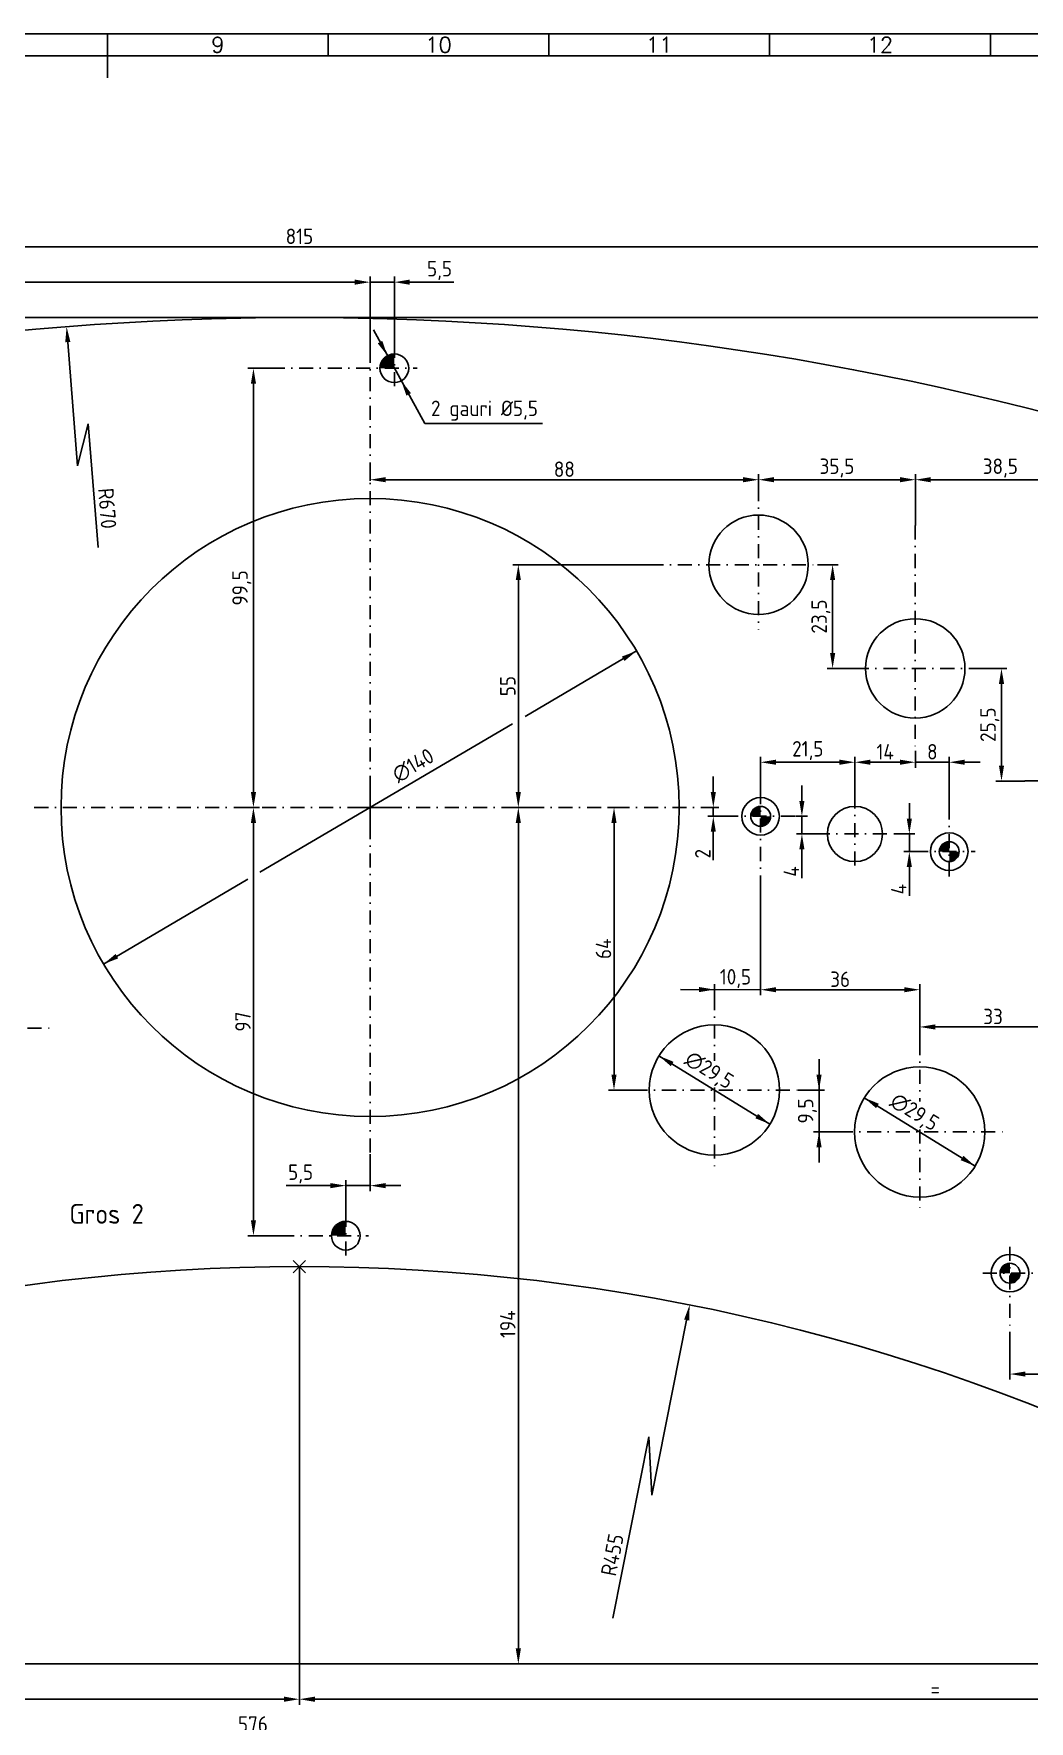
# Model space of a CAD drawing. Header units: millimetres. Extents: x 37 to 1354, y 67 to 1081.
# Drawn here: x 440.4 to 665.9, y 264 to 646.2 of the extents above; entities that cross this region are included whole.
import ezdxf
from ezdxf.enums import TextEntityAlignment as Align

# ---------------------------------------------------------------- set-up
doc = ezdxf.new("R2010")
doc.units = ezdxf.units.MM
doc.linetypes.add('DASHDOT2', pattern=[12.7, 6.35, -3.175, 0, -3.175])
doc.layers.add('AXE', color=1, linetype='DASHDOT2')
doc.layers.add('COTE', color=1, linetype='Continuous')
doc.styles.add('ISO', font='SIMPLEX.shx')
doc.styles.add('ISOCPR', font='isocp.shx')
doc.dimstyles.new('ISO-25', dxfattribs={"dimtxt": 2.5, "dimasz": 2.5, "dimexe": 1.25, "dimexo": 0.625, "dimtad": 1, "dimtxsty": 'Standard', "dimcen": 2.5, "dimadec": 0, "dimazin": 0, "dimtfac": 1, "dimtmove": 0, "dimatfit": 3, "dimfxl": 1, "dimarcsym": 0})

# ---------------------------------------------------------------- blocks, each defined once
blk = doc.blocks.new('*D363')
at = {"layer": 'COTE', "color": 1, "linetype": 'Continuous', "transparency": 16777216}
for p, q in [((500.56, 581.96), (75.81, 581.96)), ((77.06, 280.46), (77.06, 578.46)), ((788.56, 276.96), (75.81, 276.96))]:
    blk.add_line(p, q, dxfattribs=at)
for points in [[(76.47, 578.46), (77.64, 578.46), (77.06, 581.96)], [(76.47, 280.46), (77.64, 280.46), (77.06, 276.96)]]:
    blk.add_solid(points, dxfattribs=at)
at = {"layer": 'Defpoints', "color": 0, "linetype": 'Continuous', "transparency": 16777216}
for p in [(77.06, 581.96), (500.56, 581.96), (788.56, 276.96)]:
    blk.add_point(p, dxfattribs=at)
at = {"layer": 'COTE', "color": 1, "linetype": 'Continuous', "transparency": 16777216, "insert": (74.68, 436.27), "char_height": 3.5, "attachment_point": 5, "rotation": 90, "style": 'ISOCPR'}
blk.add_mtext('305', dxfattribs=at)
blk = doc.blocks.new('*D364')
at = {"layer": 'COTE', "color": 1, "linetype": 'Continuous', "transparency": 16777216}
for p, q in [((500.56, 366.96), (500.56, 267.71)), ((212.56, 287.96), (212.56, 267.71)), ((497.06, 268.96), (216.06, 268.96))]:
    blk.add_line(p, q, dxfattribs=at)
for points in [[(216.06, 269.55), (216.06, 268.38), (212.56, 268.96)], [(497.06, 269.55), (497.06, 268.38), (500.56, 268.96)]]:
    blk.add_solid(points, dxfattribs=at)
at = {"layer": 'Defpoints', "color": 0, "linetype": 'Continuous', "transparency": 16777216}
for p in [(500.56, 366.96), (212.56, 287.96), (212.56, 268.96)]:
    blk.add_point(p, dxfattribs=at)
at = {"layer": 'COTE', "color": 1, "linetype": 'Continuous', "transparency": 16777216, "insert": (356.56, 271.34), "char_height": 3.5, "attachment_point": 5, "style": 'ISOCPR'}
blk.add_mtext('=', dxfattribs=at)
blk = doc.blocks.new('*D365')
at = {"layer": 'COTE', "color": 1, "linetype": 'Continuous', "transparency": 16777216}
for p, q in [((93.06, 436.01), (93.06, 599.21)), ((96.56, 597.96), (904.56, 597.96)), ((908.06, 436.01), (908.06, 599.21))]:
    blk.add_line(p, q, dxfattribs=at)
for points in [[(96.56, 598.55), (96.56, 597.38), (93.06, 597.96)], [(904.56, 598.55), (904.56, 597.38), (908.06, 597.96)]]:
    blk.add_solid(points, dxfattribs=at)
at = {"layer": 'Defpoints', "color": 0, "linetype": 'Continuous', "transparency": 16777216}
for p in [(908.06, 597.96), (93.06, 436.01), (908.06, 436.01)]:
    blk.add_point(p, dxfattribs=at)
at = {"layer": 'COTE', "color": 1, "linetype": 'Continuous', "transparency": 16777216, "insert": (500.56, 600.34), "char_height": 3.5, "attachment_point": 5, "style": 'ISOCPR'}
blk.add_mtext('815', dxfattribs=at)
blk = doc.blocks.new('*D366')
at = {"layer": 'COTE', "color": 1, "linetype": 'Continuous', "transparency": 16777216}
for p, q in [((212.56, 287.96), (212.56, 259.71)), ((788.56, 287.96), (788.56, 259.71)), ((785.06, 260.96), (216.06, 260.96))]:
    blk.add_line(p, q, dxfattribs=at)
for points in [[(216.06, 261.55), (216.06, 260.38), (212.56, 260.96)], [(785.06, 261.55), (785.06, 260.38), (788.56, 260.96)]]:
    blk.add_solid(points, dxfattribs=at)
at = {"layer": 'Defpoints', "color": 0, "linetype": 'Continuous', "transparency": 16777216}
for p in [(212.56, 287.96), (788.56, 287.96), (212.56, 260.96)]:
    blk.add_point(p, dxfattribs=at)
at = {"layer": 'COTE', "color": 1, "linetype": 'Continuous', "transparency": 16777216, "insert": (490.03, 263.34), "char_height": 3.5, "attachment_point": 5, "style": 'ISOCPR'}
blk.add_mtext('576', dxfattribs=at)
blk = doc.blocks.new('*D367')
at = {"layer": 'COTE', "color": 1, "linetype": 'Continuous', "transparency": 16777216}
for p, q in [((93.06, 436.01), (93.06, 591.21)), ((96.56, 589.96), (513.06, 589.96)), ((516.56, 574.88), (516.56, 591.21))]:
    blk.add_line(p, q, dxfattribs=at)
for points in [[(96.56, 590.55), (96.56, 589.38), (93.06, 589.96)], [(513.06, 590.55), (513.06, 589.38), (516.56, 589.96)]]:
    blk.add_solid(points, dxfattribs=at)
at = {"layer": 'Defpoints', "color": 0, "linetype": 'Continuous', "transparency": 16777216}
for p in [(516.56, 589.96), (516.56, 574.88), (93.06, 436.01)]:
    blk.add_point(p, dxfattribs=at)
at = {"layer": 'COTE', "color": 1, "linetype": 'Continuous', "transparency": 16777216, "insert": (304.81, 592.6), "char_height": 3.5, "attachment_point": 5, "style": 'ISOCPR'}
blk.add_mtext('423,5', dxfattribs=at)
blk = doc.blocks.new('*D368')
at = {"layer": 'COTE', "color": 1, "linetype": 'Continuous', "transparency": 16777216}
for p, q in [((500.56, 581.96), (83.81, 581.96)), ((85.06, 439.45), (85.06, 578.46)), ((107.05, 435.95), (83.81, 435.95))]:
    blk.add_line(p, q, dxfattribs=at)
for points in [[(84.47, 578.46), (85.64, 578.46), (85.06, 581.96)], [(84.47, 439.45), (85.64, 439.45), (85.06, 435.95)]]:
    blk.add_solid(points, dxfattribs=at)
at = {"layer": 'Defpoints', "color": 0, "linetype": 'Continuous', "transparency": 16777216}
for p in [(85.06, 581.96), (500.56, 581.96), (107.05, 435.95)]:
    blk.add_point(p, dxfattribs=at)
at = {"layer": 'COTE', "color": 1, "linetype": 'Continuous', "transparency": 16777216, "insert": (82.68, 508.95), "char_height": 3.5, "attachment_point": 5, "rotation": 90, "style": 'ISOCPR'}
blk.add_mtext('146', dxfattribs=at)
blk = doc.blocks.new('*D272')
at = {"layer": 'COTE', "color": 1, "linetype": 'Continuous', "transparency": 16777216}
for p, q in [((500.56, 581.96), (917.31, 581.96)), ((916.06, 578.46), (916.06, 439.45)), ((894.06, 435.95), (917.31, 435.95))]:
    blk.add_line(p, q, dxfattribs=at)
for points in [[(915.47, 578.46), (916.64, 578.46), (916.06, 581.96)], [(915.47, 439.45), (916.64, 439.45), (916.06, 435.95)]]:
    blk.add_solid(points, dxfattribs=at)
at = {"layer": 'Defpoints', "color": 0, "linetype": 'Continuous', "transparency": 16777216}
for p in [(500.56, 581.96), (894.06, 435.95), (916.06, 435.95)]:
    blk.add_point(p, dxfattribs=at)
at = {"layer": 'COTE', "color": 1, "linetype": 'Continuous', "transparency": 16777216, "insert": (913.68, 508.95), "char_height": 3.5, "attachment_point": 5, "rotation": 90, "style": 'ISOCPR'}
blk.add_mtext('146', dxfattribs=at)
blk = doc.blocks.new('*D273')
at = {"layer": 'COTE', "color": 1, "linetype": 'Continuous', "transparency": 16777216}
for p, q in [((653.38, 502.46), (660.82, 502.46)), ((659.57, 480.46), (659.57, 498.96)), ((664.87, 476.96), (658.32, 476.96))]:
    blk.add_line(p, q, dxfattribs=at)
for points in [[(658.99, 498.96), (660.16, 498.96), (659.57, 502.46)], [(658.99, 480.46), (660.16, 480.46), (659.57, 476.96)]]:
    blk.add_solid(points, dxfattribs=at)
at = {"layer": 'Defpoints', "color": 0, "linetype": 'Continuous', "transparency": 16777216}
for p in [(653.38, 502.46), (659.57, 502.46), (664.87, 476.96)]:
    blk.add_point(p, dxfattribs=at)
at = {"layer": 'COTE', "color": 1, "linetype": 'Continuous', "transparency": 16777216, "insert": (656.93, 489.71), "char_height": 3.5, "attachment_point": 5, "rotation": 90, "style": 'ISOCPR'}
blk.add_mtext('25,5', dxfattribs=at)
blk = doc.blocks.new('*D274')
at = {"layer": 'COTE', "color": 1, "linetype": 'Continuous', "transparency": 16777216}
for p, q in [((579.81, 525.96), (548.89, 525.96)), ((550.14, 522.46), (550.14, 474.46)), ((554.91, 470.96), (548.89, 470.96))]:
    blk.add_line(p, q, dxfattribs=at)
for points in [[(549.55, 522.46), (550.72, 522.46), (550.14, 525.96)], [(549.55, 474.46), (550.72, 474.46), (550.14, 470.96)]]:
    blk.add_solid(points, dxfattribs=at)
at = {"layer": 'Defpoints', "color": 0, "linetype": 'Continuous', "transparency": 16777216}
for p in [(579.81, 525.96), (550.14, 470.96), (554.91, 470.96)]:
    blk.add_point(p, dxfattribs=at)
at = {"layer": 'COTE', "color": 1, "linetype": 'Continuous', "transparency": 16777216, "insert": (547.76, 498.46), "char_height": 3.5, "attachment_point": 5, "rotation": 90, "style": 'ISOCPR'}
blk.add_mtext('55', dxfattribs=at)
blk = doc.blocks.new('*D275')
at = {"layer": 'COTE', "color": 1, "linetype": 'Continuous', "transparency": 16777216}
for p, q in [((494.07, 570.46), (488.89, 570.46)), ((490.14, 474.46), (490.14, 566.96)), ((491.52, 470.96), (488.89, 470.96))]:
    blk.add_line(p, q, dxfattribs=at)
for points in [[(489.56, 566.96), (490.73, 566.96), (490.14, 570.46)], [(489.56, 474.46), (490.73, 474.46), (490.14, 470.96)]]:
    blk.add_solid(points, dxfattribs=at)
at = {"layer": 'Defpoints', "color": 0, "linetype": 'Continuous', "transparency": 16777216}
for p in [(490.14, 570.46), (494.07, 570.46), (491.52, 470.96)]:
    blk.add_point(p, dxfattribs=at)
at = {"layer": 'COTE', "color": 1, "linetype": 'Continuous', "transparency": 16777216, "insert": (487.51, 520.71), "char_height": 3.5, "attachment_point": 5, "rotation": 90, "style": 'ISOCPR'}
blk.add_mtext('99,5', dxfattribs=at)
blk = doc.blocks.new('*D282')
at = {"layer": 'COTE', "color": 1, "linetype": 'Continuous', "transparency": 16777216}
for p, q in [((641.06, 417.52), (641.06, 422.5)), ((670.79, 421.25), (644.56, 421.25)), ((674.29, 403.14), (674.29, 422.5))]:
    blk.add_line(p, q, dxfattribs=at)
for points in [[(644.56, 421.83), (644.56, 420.66), (641.06, 421.25)], [(670.79, 421.83), (670.79, 420.66), (674.29, 421.25)]]:
    blk.add_solid(points, dxfattribs=at)
at = {"layer": 'Defpoints', "color": 0, "linetype": 'Continuous', "transparency": 16777216}
for p in [(641.06, 421.25), (641.06, 417.52), (674.29, 403.14)]:
    blk.add_point(p, dxfattribs=at)
at = {"layer": 'COTE', "color": 1, "linetype": 'Continuous', "transparency": 16777216, "insert": (657.67, 423.62), "char_height": 3.5, "attachment_point": 5, "style": 'ISOCPR'}
blk.add_mtext('33', dxfattribs=at)
blk = doc.blocks.new('*D283')
at = {"layer": 'COTE', "color": 1, "linetype": 'Continuous', "transparency": 16777216}
for p, q in [((500.56, 366.96), (500.56, 267.71)), ((788.56, 287.96), (788.56, 267.71)), ((785.06, 268.96), (504.06, 268.96))]:
    blk.add_line(p, q, dxfattribs=at)
for points in [[(504.06, 269.55), (504.06, 268.38), (500.56, 268.96)], [(785.06, 269.55), (785.06, 268.38), (788.56, 268.96)]]:
    blk.add_solid(points, dxfattribs=at)
at = {"layer": 'Defpoints', "color": 0, "linetype": 'Continuous', "transparency": 16777216}
for p in [(500.56, 366.96), (788.56, 287.96), (500.56, 268.96)]:
    blk.add_point(p, dxfattribs=at)
at = {"layer": 'COTE', "color": 1, "linetype": 'Continuous', "transparency": 16777216, "insert": (644.56, 271.34), "char_height": 3.5, "attachment_point": 5, "style": 'ISOCPR'}
blk.add_mtext('=', dxfattribs=at)
blk = doc.blocks.new('*D284')
at = {"layer": 'COTE', "color": 1, "linetype": 'Continuous', "transparency": 16777216}
for p, q in [((548.12, 470.96), (551.39, 470.96)), ((550.14, 467.46), (550.14, 280.46)), ((546.12, 276.96), (551.39, 276.96))]:
    blk.add_line(p, q, dxfattribs=at)
for points in [[(549.55, 467.46), (550.72, 467.46), (550.14, 470.96)], [(549.55, 280.46), (550.72, 280.46), (550.14, 276.96)]]:
    blk.add_solid(points, dxfattribs=at)
at = {"layer": 'Defpoints', "color": 0, "linetype": 'Continuous', "transparency": 16777216}
for p in [(548.12, 470.96), (546.12, 276.96), (550.14, 276.96)]:
    blk.add_point(p, dxfattribs=at)
at = {"layer": 'COTE', "color": 1, "linetype": 'Continuous', "transparency": 16777216, "insert": (547.76, 353.91), "char_height": 3.5, "attachment_point": 5, "rotation": 90, "style": 'ISOCPR'}
blk.add_mtext('194', dxfattribs=at)
blk = doc.blocks.new('*D285')
at = {"layer": 'COTE', "color": 1, "linetype": 'Continuous', "transparency": 16777216}
for p, q in [((491.52, 470.96), (488.89, 470.96)), ((490.14, 377.46), (490.14, 467.46)), ((496.22, 373.96), (488.89, 373.96))]:
    blk.add_line(p, q, dxfattribs=at)
for points in [[(489.56, 467.46), (490.73, 467.46), (490.14, 470.96)], [(489.56, 377.46), (490.73, 377.46), (490.14, 373.96)]]:
    blk.add_solid(points, dxfattribs=at)
at = {"layer": 'Defpoints', "color": 0, "linetype": 'Continuous', "transparency": 16777216}
for p in [(490.14, 470.96), (491.52, 470.96), (496.22, 373.96)]:
    blk.add_point(p, dxfattribs=at)
at = {"layer": 'COTE', "color": 1, "linetype": 'Continuous', "transparency": 16777216, "insert": (487.77, 422.46), "char_height": 3.5, "attachment_point": 5, "rotation": 90, "style": 'ISOCPR'}
blk.add_mtext('97', dxfattribs=at)
blk = doc.blocks.new('*D286')
at = {"layer": 'COTE', "color": 1, "linetype": 'Continuous', "transparency": 16777216}
for p, q in [((516.56, 392.4), (516.56, 384.05)), ((511.06, 379.13), (511.06, 386.55)), ((507.56, 385.3), (497.59, 385.3)), ((516.56, 385.3), (511.06, 385.3)), ((520.06, 385.3), (523.56, 385.3))]:
    blk.add_line(p, q, dxfattribs=at)
for points in [[(507.56, 385.88), (507.56, 384.72), (511.06, 385.3)], [(520.06, 385.88), (520.06, 384.72), (516.56, 385.3)]]:
    blk.add_solid(points, dxfattribs=at)
at = {"layer": 'Defpoints', "color": 0, "linetype": 'Continuous', "transparency": 16777216}
for p in [(516.56, 392.4), (516.56, 385.3), (511.06, 379.13)]:
    blk.add_point(p, dxfattribs=at)
at = {"layer": 'COTE', "color": 1, "linetype": 'Continuous', "transparency": 16777216, "insert": (500.82, 387.94), "char_height": 3.5, "attachment_point": 5, "style": 'ISOCPR'}
blk.add_mtext('5,5', dxfattribs=at)
blk = doc.blocks.new('*D287')
at = {"layer": 'COTE', "color": 1, "linetype": 'Continuous', "transparency": 16777216}
for p, q in [((573.53, 470.96), (570.56, 470.96)), ((571.81, 410.46), (571.81, 467.46)), ((576.23, 406.96), (570.56, 406.96))]:
    blk.add_line(p, q, dxfattribs=at)
for points in [[(571.22, 467.46), (572.39, 467.46), (571.81, 470.96)], [(571.22, 410.46), (572.39, 410.46), (571.81, 406.96)]]:
    blk.add_solid(points, dxfattribs=at)
at = {"layer": 'Defpoints', "color": 0, "linetype": 'Continuous', "transparency": 16777216}
for p in [(571.81, 470.96), (573.53, 470.96), (576.23, 406.96)]:
    blk.add_point(p, dxfattribs=at)
at = {"layer": 'COTE', "color": 1, "linetype": 'Continuous', "transparency": 16777216, "insert": (569.43, 438.96), "char_height": 3.5, "attachment_point": 5, "rotation": 90, "style": 'ISOCPR'}
blk.add_mtext('64', dxfattribs=at)
blk = doc.blocks.new('*D288')
at = {"layer": 'COTE', "color": 1, "linetype": 'Continuous', "transparency": 16777216}
for p, q in [((605.01, 428.46), (605.01, 430.93)), ((637.56, 429.68), (608.51, 429.68)), ((641.06, 424.47), (641.06, 430.93))]:
    blk.add_line(p, q, dxfattribs=at)
for points in [[(608.51, 430.26), (608.51, 429.1), (605.01, 429.68)], [(637.56, 430.26), (637.56, 429.1), (641.06, 429.68)]]:
    blk.add_solid(points, dxfattribs=at)
at = {"layer": 'Defpoints', "color": 0, "linetype": 'Continuous', "transparency": 16777216}
for p in [(605.01, 429.68), (605.01, 428.46), (641.06, 424.47)]:
    blk.add_point(p, dxfattribs=at)
at = {"layer": 'COTE', "color": 1, "linetype": 'Continuous', "transparency": 16777216, "insert": (623.03, 432.05), "char_height": 3.5, "attachment_point": 5, "style": 'ISOCPR'}
blk.add_mtext('36', dxfattribs=at)
blk = doc.blocks.new('*D289')
at = {"layer": 'COTE', "color": 1, "linetype": 'Continuous', "transparency": 16777216}
for p, q in [((605.01, 474.91), (605.01, 482.46)), ((626.38, 473.87), (626.38, 482.46)), ((608.51, 481.21), (622.88, 481.21))]:
    blk.add_line(p, q, dxfattribs=at)
for points in [[(608.51, 481.8), (608.51, 480.63), (605.01, 481.21)], [(622.88, 481.8), (622.88, 480.63), (626.38, 481.21)]]:
    blk.add_solid(points, dxfattribs=at)
at = {"layer": 'Defpoints', "color": 0, "linetype": 'Continuous', "transparency": 16777216}
for p in [(626.38, 481.21), (605.01, 474.91), (626.38, 473.87)]:
    blk.add_point(p, dxfattribs=at)
at = {"layer": 'COTE', "color": 1, "linetype": 'Continuous', "transparency": 16777216, "insert": (615.7, 483.85), "char_height": 3.5, "attachment_point": 5, "style": 'ISOCPR'}
blk.add_mtext('21,5', dxfattribs=at)
blk = doc.blocks.new('*D290')
at = {"layer": 'COTE', "color": 1, "linetype": 'Continuous', "transparency": 16777216}
for p, q in [((594.3, 474.46), (594.3, 477.96)), ((592.41, 470.96), (595.55, 470.96)), ((594.3, 470.96), (594.3, 468.96)), ((596.73, 468.96), (593.05, 468.96)), ((594.3, 465.46), (594.3, 459.01))]:
    blk.add_line(p, q, dxfattribs=at)
for points in [[(593.72, 474.46), (594.88, 474.46), (594.3, 470.96)], [(593.72, 465.46), (594.88, 465.46), (594.3, 468.96)]]:
    blk.add_solid(points, dxfattribs=at)
at = {"layer": 'Defpoints', "color": 0, "linetype": 'Continuous', "transparency": 16777216}
for p in [(592.41, 470.96), (594.3, 470.96), (596.73, 468.96)]:
    blk.add_point(p, dxfattribs=at)
at = {"layer": 'COTE', "color": 1, "linetype": 'Continuous', "transparency": 16777216, "insert": (591.92, 460.49), "char_height": 3.5, "attachment_point": 5, "rotation": 90, "style": 'ISOCPR'}
blk.add_mtext('2', dxfattribs=at)
blk = doc.blocks.new('*D291')
at = {"layer": 'COTE', "color": 1, "linetype": 'Continuous', "transparency": 16777216}
for p, q in [((638.7, 468.46), (638.7, 471.96)), ((635.41, 464.96), (639.95, 464.96)), ((638.7, 464.96), (638.7, 460.96)), ((639.77, 460.96), (637.45, 460.96)), ((638.7, 457.46), (638.7, 450.96))]:
    blk.add_line(p, q, dxfattribs=at)
for points in [[(638.11, 468.46), (639.28, 468.46), (638.7, 464.96)], [(638.11, 457.46), (639.28, 457.46), (638.7, 460.96)]]:
    blk.add_solid(points, dxfattribs=at)
at = {"layer": 'Defpoints', "color": 0, "linetype": 'Continuous', "transparency": 16777216}
for p in [(635.41, 464.96), (638.7, 460.96), (639.77, 460.96)]:
    blk.add_point(p, dxfattribs=at)
at = {"layer": 'COTE', "color": 1, "linetype": 'Continuous', "transparency": 16777216, "insert": (636.32, 452.46), "char_height": 3.5, "attachment_point": 5, "rotation": 90, "style": 'ISOCPR'}
blk.add_mtext('4', dxfattribs=at)
blk = doc.blocks.new('*D292')
at = {"layer": 'COTE', "color": 1, "linetype": 'Continuous', "transparency": 16777216}
for p, q in [((614.37, 472.46), (614.37, 475.96)), ((612.99, 468.96), (615.62, 468.96)), ((614.37, 468.96), (614.37, 464.96)), ((617.55, 464.96), (613.12, 464.96)), ((614.37, 461.46), (614.37, 454.96))]:
    blk.add_line(p, q, dxfattribs=at)
for points in [[(613.78, 472.46), (614.95, 472.46), (614.37, 468.96)], [(613.78, 461.46), (614.95, 461.46), (614.37, 464.96)]]:
    blk.add_solid(points, dxfattribs=at)
at = {"layer": 'Defpoints', "color": 0, "linetype": 'Continuous', "transparency": 16777216}
for p in [(612.99, 468.96), (614.37, 464.96), (617.55, 464.96)]:
    blk.add_point(p, dxfattribs=at)
at = {"layer": 'COTE', "color": 1, "linetype": 'Continuous', "transparency": 16777216, "insert": (611.99, 456.46), "char_height": 3.5, "attachment_point": 5, "rotation": 90, "style": 'ISOCPR'}
blk.add_mtext('4', dxfattribs=at)
blk = doc.blocks.new('*D293')
at = {"layer": 'COTE', "color": 1, "linetype": 'Continuous', "transparency": 16777216}
for p, q in [((626.38, 473.87), (626.38, 482.46)), ((640.06, 483.83), (640.06, 479.96)), ((636.56, 481.21), (629.88, 481.21))]:
    blk.add_line(p, q, dxfattribs=at)
for points in [[(629.88, 481.8), (629.88, 480.63), (626.38, 481.21)], [(636.56, 481.8), (636.56, 480.63), (640.06, 481.21)]]:
    blk.add_solid(points, dxfattribs=at)
at = {"layer": 'Defpoints', "color": 0, "linetype": 'Continuous', "transparency": 16777216}
for p in [(640.06, 483.83), (626.38, 481.21), (626.38, 473.87)]:
    blk.add_point(p, dxfattribs=at)
at = {"layer": 'COTE', "color": 1, "linetype": 'Continuous', "transparency": 16777216, "insert": (633.22, 483.59), "char_height": 3.5, "attachment_point": 5, "style": 'ISOCPR'}
blk.add_mtext('14', dxfattribs=at)
blk = doc.blocks.new('*D294')
at = {"layer": 'COTE', "color": 1, "linetype": 'Continuous', "transparency": 16777216}
for p, q in [((640.06, 480.32), (640.06, 482.46)), ((647.74, 471.4), (647.74, 482.46)), ((636.56, 481.21), (633.06, 481.21)), ((640.06, 481.21), (647.74, 481.21)), ((651.24, 481.21), (654.74, 481.21))]:
    blk.add_line(p, q, dxfattribs=at)
for points in [[(636.56, 481.8), (636.56, 480.63), (640.06, 481.21)], [(651.24, 481.8), (651.24, 480.63), (647.74, 481.21)]]:
    blk.add_solid(points, dxfattribs=at)
at = {"layer": 'Defpoints', "color": 0, "linetype": 'Continuous', "transparency": 16777216}
for p in [(640.06, 480.32), (647.74, 481.21), (647.74, 471.4)]:
    blk.add_point(p, dxfattribs=at)
at = {"layer": 'COTE', "color": 1, "linetype": 'Continuous', "transparency": 16777216, "insert": (643.9, 483.59), "char_height": 3.5, "attachment_point": 5, "style": 'ISOCPR'}
blk.add_mtext('8', dxfattribs=at)
blk = doc.blocks.new('*D317')
at = {"layer": 'COTE', "color": 1, "linetype": 'Continuous', "transparency": 16777216}
for p, q in [((661.49, 352.21), (661.49, 341.37)), ((681.66, 345.54), (681.66, 341.37)), ((678.16, 342.62), (664.99, 342.62))]:
    blk.add_line(p, q, dxfattribs=at)
for points in [[(664.99, 343.2), (664.99, 342.04), (661.49, 342.62)], [(678.16, 343.2), (678.16, 342.04), (681.66, 342.62)]]:
    blk.add_solid(points, dxfattribs=at)
at = {"layer": 'Defpoints', "color": 0, "linetype": 'Continuous', "transparency": 16777216}
for p in [(661.49, 352.21), (681.66, 345.54), (661.49, 342.62)]:
    blk.add_point(p, dxfattribs=at)
at = {"layer": 'COTE', "color": 1, "linetype": 'Continuous', "transparency": 16777216, "insert": (671.58, 345), "char_height": 3.5, "attachment_point": 5, "style": 'ISOCPR'}
blk.add_mtext('20', dxfattribs=at)
blk = doc.blocks.new('*D353')
at = {"layer": 'COTE', "color": 1, "linetype": 'Continuous', "transparency": 16777216}
for p, q in [((640.06, 534.84), (640.06, 546.46)), ((675.06, 545.21), (643.56, 545.21)), ((678.56, 514.49), (678.56, 546.46))]:
    blk.add_line(p, q, dxfattribs=at)
for points in [[(643.56, 545.8), (643.56, 544.63), (640.06, 545.21)], [(675.06, 545.8), (675.06, 544.63), (678.56, 545.21)]]:
    blk.add_solid(points, dxfattribs=at)
at = {"layer": 'Defpoints', "color": 0, "linetype": 'Continuous', "transparency": 16777216}
for p in [(640.06, 545.21), (640.06, 534.84), (678.56, 514.49)]:
    blk.add_point(p, dxfattribs=at)
at = {"layer": 'COTE', "color": 1, "linetype": 'Continuous', "transparency": 16777216, "insert": (659.31, 547.85), "char_height": 3.5, "attachment_point": 5, "style": 'ISOCPR'}
blk.add_mtext('38,5', dxfattribs=at)
blk = doc.blocks.new('*D354')
at = {"layer": 'COTE', "color": 1, "linetype": 'Continuous', "transparency": 16777216}
for p, q in [((516.56, 544.99), (516.56, 546.46)), ((601.06, 545.21), (520.06, 545.21)), ((604.56, 543.52), (604.56, 546.46))]:
    blk.add_line(p, q, dxfattribs=at)
for points in [[(520.06, 545.8), (520.06, 544.63), (516.56, 545.21)], [(601.06, 545.8), (601.06, 544.63), (604.56, 545.21)]]:
    blk.add_solid(points, dxfattribs=at)
at = {"layer": 'Defpoints', "color": 0, "linetype": 'Continuous', "transparency": 16777216}
for p in [(516.56, 545.21), (516.56, 544.99), (604.56, 543.52)]:
    blk.add_point(p, dxfattribs=at)
at = {"layer": 'COTE', "color": 1, "linetype": 'Continuous', "transparency": 16777216, "insert": (560.56, 547.59), "char_height": 3.5, "attachment_point": 5, "style": 'ISOCPR'}
blk.add_mtext('88', dxfattribs=at)
blk = doc.blocks.new('*D355')
at = {"layer": 'COTE', "color": 1, "linetype": 'Continuous', "transparency": 16777216}
for p, q in [((513.06, 589.96), (509.56, 589.96)), ((516.56, 574.88), (516.56, 591.21)), ((516.56, 589.96), (522.06, 589.96)), ((522.06, 576), (522.06, 591.21)), ((525.56, 589.96), (535.52, 589.96))]:
    blk.add_line(p, q, dxfattribs=at)
for points in [[(513.06, 590.55), (513.06, 589.38), (516.56, 589.96)], [(525.56, 590.55), (525.56, 589.38), (522.06, 589.96)]]:
    blk.add_solid(points, dxfattribs=at)
at = {"layer": 'Defpoints', "color": 0, "linetype": 'Continuous', "transparency": 16777216}
for p in [(516.56, 589.96), (516.56, 574.88), (522.06, 576)]:
    blk.add_point(p, dxfattribs=at)
at = {"layer": 'COTE', "color": 1, "linetype": 'Continuous', "transparency": 16777216, "insert": (532.29, 592.6), "char_height": 3.5, "attachment_point": 5, "style": 'ISOCPR'}
blk.add_mtext('5,5', dxfattribs=at)
blk = doc.blocks.new('*D356')
at = {"layer": 'COTE', "color": 1, "linetype": 'Continuous', "transparency": 16777216}
for p, q in [((604.56, 543.52), (604.56, 546.46)), ((636.56, 545.21), (608.06, 545.21)), ((640.06, 534.84), (640.06, 546.46))]:
    blk.add_line(p, q, dxfattribs=at)
for points in [[(608.06, 545.8), (608.06, 544.63), (604.56, 545.21)], [(636.56, 545.8), (636.56, 544.63), (640.06, 545.21)]]:
    blk.add_solid(points, dxfattribs=at)
at = {"layer": 'Defpoints', "color": 0, "linetype": 'Continuous', "transparency": 16777216}
for p in [(604.56, 545.21), (604.56, 543.52), (640.06, 534.84)]:
    blk.add_point(p, dxfattribs=at)
at = {"layer": 'COTE', "color": 1, "linetype": 'Continuous', "transparency": 16777216, "insert": (622.31, 547.85), "char_height": 3.5, "attachment_point": 5, "style": 'ISOCPR'}
blk.add_mtext('35,5', dxfattribs=at)
blk = doc.blocks.new('*D357')
at = {"layer": 'COTE', "color": 1, "linetype": 'Continuous', "transparency": 16777216}
for p, q in [((617.88, 525.96), (622.57, 525.96)), ((621.32, 522.46), (621.32, 505.96)), ((626.37, 502.46), (620.07, 502.46))]:
    blk.add_line(p, q, dxfattribs=at)
for points in [[(620.74, 522.46), (621.91, 522.46), (621.32, 525.96)], [(620.74, 505.96), (621.91, 505.96), (621.32, 502.46)]]:
    blk.add_solid(points, dxfattribs=at)
at = {"layer": 'Defpoints', "color": 0, "linetype": 'Continuous', "transparency": 16777216}
for p in [(617.88, 525.96), (621.32, 502.46), (626.37, 502.46)]:
    blk.add_point(p, dxfattribs=at)
at = {"layer": 'COTE', "color": 1, "linetype": 'Continuous', "transparency": 16777216, "insert": (618.68, 514.21), "char_height": 3.5, "attachment_point": 5, "rotation": 90, "style": 'ISOCPR'}
blk.add_mtext('23,5', dxfattribs=at)

msp = doc.modelspace()

# ---------------------------------------------------------------- hatches: boundary and pattern name
at = {"layer": 'COTE', "linetype": 'Continuous'}
for points in [[(522.055, 573.713, 0.4142136), (518.805, 570.463), (522.055, 570.463)], [(511.055, 373.963), (511.055, 377.213, 0.4142136), (507.805, 373.963)]]:
    msp.add_hatch(color=2, dxfattribs=at).paths.add_polyline_path(points)
h = msp.add_hatch(color=2, dxfattribs=at)
h.paths.add_polyline_path([(605.014, 468.963), (605.014, 471.213, 0.4142136), (602.764, 468.963)])
h.paths.add_polyline_path([(607.264, 468.963), (605.014, 468.963), (605.014, 466.713, 0.4142136)])
h = msp.add_hatch(color=2, dxfattribs=at)
h.paths.add_polyline_path([(645.488, 460.963), (647.738, 460.963), (647.738, 463.213, 0.4142136)])
h.paths.add_polyline_path([(647.738, 458.713, 0.4142136), (649.988, 460.963), (647.738, 460.963)])
h = msp.add_hatch(color=2, dxfattribs=at)
h.paths.add_polyline_path([(659.243, 365.463), (661.493, 365.463), (661.493, 367.713, 0.4142136)])
h.paths.add_polyline_path([(661.493, 365.463), (661.493, 363.213, 0.4142136), (663.743, 365.463)])

# ---------------------------------------------------------------- linework, layer by layer
at = {"color": 240}
msp.add_line((942.055, 646.233), (52.055, 646.233), dxfattribs=at)
at = {"color": 70}
for p, q in [((457.055, 636.233), (457.055, 646.233)), ((507.055, 641.233), (507.055, 646.233)), ((557.055, 641.233), (557.055, 646.233)), ((607.055, 641.233), (607.055, 646.233)), ((657.055, 641.233), (657.055, 646.233)), ((937.055, 641.233), (57.055, 641.233))]:
    msp.add_line(p, q, dxfattribs=at)
at = {"color": 1}
for p, q in [((528.933, 557.924), (517.299, 579.132)), ((555.605, 557.924), (528.933, 557.924))]:
    msp.add_line(p, q, dxfattribs=at)
for points in [[(519.32, 576.661), (518.297, 576.1), (520.492, 573.312)], [(525.813, 564.825), (524.79, 564.264), (523.618, 567.613)]]:
    msp.add_solid(points, dxfattribs=at)
at = {"layer": 'AXE', "color": 1, "linetype": 'DASHDOT2', "ltscale": 0.5}
for p, q in [((516.555, 574.88), (516.555, 474.963)), ((522.055, 575.998), (522.055, 564.919)), ((494.071, 570.463), (527.246, 570.463)), ((604.555, 543.515), (604.555, 511.213)), ((640.055, 534.837), (640.055, 483.831)), ((579.807, 525.963), (617.88, 525.963)), ((626.37, 502.463), (653.38, 502.463)), ((605.014, 474.912), (605.014, 455.498)), ((664.87, 476.963), (692.837, 476.963)), ((440.514, 470.963), (512.555, 470.963)), ((520.555, 470.963), (592.406, 470.963)), ((626.379, 473.875), (626.379, 456.296)), ((647.738, 471.398), (647.738, 455.071)), ((516.555, 466.963), (516.555, 392.396)), ((596.734, 468.963), (612.992, 468.963)), ((617.55, 464.963), (635.413, 464.963)), ((639.77, 460.963), (653.62, 460.963)), ((594.555, 428.243), (594.555, 413.605)), ((641.055, 424.469), (641.055, 404.341)), ((406.727, 420.963), (443.986, 420.963)), ((576.227, 406.963), (613.486, 406.963)), ((594.555, 407.505), (594.555, 388.281)), ((641.055, 398.013), (641.055, 378.781)), ((622.727, 397.463), (659.986, 397.463)), ((511.055, 379.13), (511.055, 368.583)), ((496.216, 373.963), (516.221, 373.963)), ((661.493, 371.412), (661.493, 352.212)), ((655.338, 365.463), (668.938, 365.463))]:
    msp.add_line(p, q, dxfattribs=at)
at = {"layer": 'COTE', "color": 1, "linetype": 'Continuous'}
for p, q in [((450.315, 548.329), (448.099, 576.395)), ((450.315, 548.329), (452.724, 557.906)), ((454.94, 529.84), (452.724, 557.906)), ((551.666, 491.588), (576.911, 506.419)), ((491.611, 456.309), (548.816, 489.914)), ((605.014, 455.498), (605.014, 428.463)), ((456.199, 435.506), (488.9, 454.717)), ((605.014, 429.679), (586.868, 429.713)), ((594.555, 428.243), (594.555, 430.963)), ((607.114, 399.227), (581.996, 414.698)), ((618.246, 390.535), (618.246, 413.976)), ((613.486, 406.963), (619.496, 406.963)), ((653.614, 389.727), (628.496, 405.198)), ((622.727, 397.463), (616.996, 397.463)), ((580.4, 315.156), (588.263, 354.862)), ((571.55, 287.358), (579.678, 328.405)), ((580.4, 315.156), (579.678, 328.405))]:
    msp.add_line(p, q, dxfattribs=at)
at = {"layer": 'COTE', "color": 7, "linetype": 'Continuous'}
for p, q in [((516.555, 466.963), (516.555, 474.963)), ((512.555, 470.963), (520.555, 470.963))]:
    msp.add_line(p, q, dxfattribs=at)
at = {"layer": 'COTE', "color": 6, "linetype": 'Continuous'}
for p, q in [((501.969, 365.548), (499.141, 368.377)), ((499.141, 365.548), (501.969, 368.377))]:
    msp.add_line(p, q, dxfattribs=at)
at = {"layer": 'COTE', "color": 7, "linetype": 'Continuous'}
for centre, radius in [((522.055, 570.463), 3.25), ((516.555, 470.963), 70), ((605.014, 468.963), 4.25), ((605.014, 468.963), 2.25), ((626.379, 464.963), 6.25), ((647.738, 460.963), 4.25), ((647.738, 460.963), 2.25), ((511.055, 373.963), 3.25), ((661.493, 365.463), 4.25), ((661.493, 365.463), 2.25)]:
    msp.add_circle(centre, radius, dxfattribs=at)
at = {"layer": 'COTE', "color": 140, "linetype": 'Continuous'}
for centre in [(604.555, 525.963), (640.055, 502.463)]:
    msp.add_circle(centre, 11.25, dxfattribs=at)
at = {"layer": 'COTE', "color": 3, "linetype": 'Continuous'}
for centre in [(594.555, 406.963), (641.055, 397.463)]:
    msp.add_circle(centre, 14.75, dxfattribs=at)
at = {"layer": 'COTE', "color": 7, "linetype": 'Continuous'}
for radius, start, end in [(670, 53.088594, 126.911406), (455, 62.62418, 117.37582)]:
    msp.add_arc((500.555, -88.037), radius, start, end, dxfattribs=at)
at = {"layer": 'COTE', "color": 1, "linetype": 'Continuous'}
for points in [[(448.681, 576.441), (447.518, 576.349), (447.824, 579.884)], [(573.598, 505.149), (574.189, 504.143), (576.911, 506.419)], [(458.921, 437.782), (459.512, 436.776), (456.199, 435.506)], [(591.055, 430.296), (591.055, 429.129), (594.555, 429.713)], [(585.282, 413.359), (584.67, 412.366), (581.996, 414.698)], [(617.663, 410.463), (618.83, 410.463), (618.246, 406.963)], [(631.782, 403.859), (631.17, 402.866), (628.496, 405.198)], [(604.44, 401.559), (603.828, 400.566), (607.114, 399.227)], [(617.663, 393.963), (618.83, 393.963), (618.246, 397.463)], [(650.94, 392.059), (650.328, 391.066), (653.614, 389.727)], [(587.691, 354.975), (588.835, 354.748), (588.943, 358.295)]]:
    msp.add_solid(points, dxfattribs=at)

# ---------------------------------------------------------------- texts
at = {"color": 50, "style": 'ISO'}
for s, p in [('9', (482.055, 643.733)), ('10', (532.055, 643.733)), ('11', (582.055, 643.733)), ('12', (632.055, 643.733))]:
    msp.add_text(s, height=3.5, dxfattribs=at).set_placement(p, align=Align.MIDDLE)
at = {"color": 2, "style": 'ISOCPR'}
msp.add_text('Gros 2', height=4.5, dxfattribs=at).set_placement((448.461, 376.656))
at = {"color": 1, "insert": (542.47, 560.854), "char_height": 3.5, "attachment_point": 5, "style": 'ISOCPR'}
msp.add_mtext('2 gauri %%c5,5', dxfattribs=at)
at = {"layer": 'COTE', "color": 1, "linetype": 'Continuous', "style": 'ISOCPR'}
msp.add_text('10,5', height=3.5, dxfattribs=at).set_placement((595.774, 430.863))
at = {"layer": 'COTE', "color": 1, "linetype": 'Continuous', "char_height": 3.5, "attachment_point": 5, "style": 'ISOCPR'}
for s, insert, rotation in [('R670', (457.036, 538.717), 274.51403), ('∅140', (526.307, 480.485), 30.43195), ('∅29,5', (593.236, 411.238), 328.36762), ('∅29,5', (639.736, 401.738), 328.36762), ('9,5', (615.61, 402.213), 90), ('R455', (571.413, 301.67), 78.79854)]:
    msp.add_mtext(s, dxfattribs=dict(at, insert=insert, rotation=rotation))

# ---------------------------------------------------------------- dimensions: what is measured, and where the dimension line sits
at = {"layer": 'COTE', "color": 1, "linetype": 'Continuous'}
for base, p1, p2, picture, middle in [((908.055, 597.963), (93.055, 436.012), (908.055, 436.012), '*D365', (500.555, 600.338)), ((516.555, 589.963), (93.055, 436.012), (516.555, 574.88), '*D367', (304.805, 592.6)), ((516.555, 545.213), (604.555, 543.515), (516.555, 544.99), '*D354', (560.555, 547.588)), ((604.555, 545.213), (640.055, 534.837), (604.555, 543.515), '*D356', (622.305, 547.85)), ((640.055, 545.213), (678.555, 514.486), (640.055, 534.837), '*D353', (659.305, 547.85)), ((605.014, 429.679), (641.055, 424.469), (605.014, 428.463), '*D288', (623.034, 432.054))]:
    dim = msp.add_linear_dim(base=base, p1=p1, p2=p2, dimstyle='ISO-25', override={"dimtxt": 3.5, "dimasz": 3.5, "dimexo": 0, "dimdec": 1, "dimtxsty": 'ISOCPR', "dimcen": 3.5, "dimclrd": 1, "dimclre": 1, "dimclrt": 1, "dimtdec": 1, "dimlwd": -1, "dimlwe": -1}, dxfattribs=at)
    dim.commit()
    dim.dimension.update_dxf_attribs({"geometry": picture, "text_midpoint": middle})
for base, p1, p2, picture, middle in [((516.555, 589.963), (522.055, 575.998), (516.555, 574.88), '*D355', (532.29, 589.963)), ((516.555, 385.299), (511.055, 379.13), (516.555, 392.396), '*D286', (500.82, 385.299)), ((212.555, 260.963), (788.555, 287.963), (212.555, 287.963), '*D366', (490.026, 260.963))]:
    dim = msp.add_linear_dim(base=base, p1=p1, p2=p2, dimstyle='ISO-25', override={"dimtxt": 3.5, "dimasz": 3.5, "dimexo": 0, "dimdec": 1, "dimtxsty": 'ISOCPR', "dimcen": 3.5, "dimclrd": 1, "dimclre": 1, "dimclrt": 1, "dimtdec": 1, "dimlwd": -1, "dimlwe": -1}, dxfattribs=at)
    dim.commit()
    dim.dimension.update_dxf_attribs({"geometry": picture, "text_midpoint": middle, "dimtype": 160})
for base, p1, p2, picture, middle in [((77.055, 581.963), (788.555, 276.963), (500.555, 581.963), '*D363', (77.055, 436.271)), ((594.298, 470.963), (596.734, 468.963), (592.406, 470.963), '*D290', (594.298, 460.488)), ((614.367, 464.963), (612.992, 468.963), (617.55, 464.963), '*D292', (614.367, 456.463)), ((550.137, 276.963), (548.116, 470.963), (546.115, 276.963), '*D284', (550.137, 353.907)), ((638.695, 460.963), (635.413, 464.963), (639.77, 460.963), '*D291', (638.695, 452.463))]:
    dim = msp.add_linear_dim(base=base, p1=p1, p2=p2, angle=90, dimstyle='ISO-25', override={"dimtxt": 3.5, "dimasz": 3.5, "dimexo": 0, "dimdec": 1, "dimtxsty": 'ISOCPR', "dimcen": 3.5, "dimclrd": 1, "dimclre": 1, "dimclrt": 1, "dimtdec": 1, "dimlwd": -1, "dimlwe": -1}, dxfattribs=at)
    dim.commit()
    dim.dimension.update_dxf_attribs({"geometry": picture, "text_midpoint": middle, "dimtype": 160})
for base, p1, p2, picture, middle in [((85.055, 581.963), (107.055, 435.947), (500.555, 581.963), '*D368', (82.68, 508.955)), ((490.143, 570.463), (491.522, 470.963), (494.071, 570.463), '*D275', (487.507, 520.713)), ((550.137, 470.963), (579.807, 525.963), (554.912, 470.963), '*D274', (547.762, 498.463)), ((621.322, 502.463), (617.88, 525.963), (626.37, 502.463), '*D357', (618.684, 514.213)), ((659.572, 502.463), (664.87, 476.963), (653.38, 502.463), '*D273', (656.935, 489.713)), ((490.143, 470.963), (496.216, 373.963), (491.522, 470.963), '*D285', (487.768, 422.463)), ((571.805, 470.963), (576.227, 406.963), (573.526, 470.963), '*D287', (569.43, 438.963))]:
    dim = msp.add_linear_dim(base=base, p1=p1, p2=p2, angle=90, dimstyle='ISO-25', override={"dimtxt": 3.5, "dimasz": 3.5, "dimexo": 0, "dimdec": 1, "dimtxsty": 'ISOCPR', "dimcen": 3.5, "dimclrd": 1, "dimclre": 1, "dimclrt": 1, "dimtdec": 1, "dimlwd": -1, "dimlwe": -1}, dxfattribs=at)
    dim.commit()
    dim.dimension.update_dxf_attribs({"geometry": picture, "text_midpoint": middle})
at = {"layer": 'COTE', "color": 8, "linetype": 'Continuous'}
dim = msp.add_linear_dim(base=(916.055, 435.947), p1=(500.555, 581.963), p2=(894.055, 435.947), angle=90, dimstyle='ISO-25', override={"dimtxt": 3.5, "dimasz": 3.5, "dimexo": 0, "dimdec": 1, "dimtxsty": 'ISOCPR', "dimcen": 3.5, "dimclrd": 1, "dimclre": 1, "dimclrt": 1, "dimtdec": 1, "dimlwd": -1, "dimlwe": -1}, dxfattribs=at)
dim.commit()
dim.dimension.update_dxf_attribs({"geometry": '*D272', "text_midpoint": (913.68, 508.955)})
at = {"layer": 'COTE', "color": 1, "linetype": 'Continuous'}
for base, p1, p2, text, picture, middle in [((626.379, 481.213), (605.014, 474.912), (626.379, 473.875), '21,5', '*D289', (615.697, 483.85)), ((626.379, 481.213), (640.055, 483.831), (626.379, 473.875), '14', '*D293', (633.217, 483.588)), ((647.738, 481.213), (640.055, 480.319), (647.738, 471.398), '8', '*D294', (643.896, 483.588)), ((641.055, 421.248), (674.289, 403.136), (641.055, 417.519), '33', '*D282', (657.672, 423.623)), ((212.555, 268.963), (500.555, 366.963), (212.555, 287.963), '=', '*D364', (356.555, 271.338)), ((500.555, 268.963), (788.555, 287.963), (500.555, 366.963), '=', '*D283', (644.555, 271.338)), ((661.493, 342.62), (681.663, 345.542), (661.493, 352.212), '20', '*D317', (671.578, 344.996))]:
    dim = msp.add_linear_dim(base=base, p1=p1, p2=p2, text=text, dimstyle='ISO-25', override={"dimtxt": 3.5, "dimasz": 3.5, "dimexo": 0, "dimdec": 1, "dimtxsty": 'ISOCPR', "dimcen": 3.5, "dimclrd": 1, "dimclre": 1, "dimclrt": 1, "dimtdec": 1, "dimlwd": -1, "dimlwe": -1}, dxfattribs=at)
    dim.commit()
    dim.dimension.update_dxf_attribs({"geometry": picture, "text_midpoint": middle})

doc.saveas('drawing.dxf')
